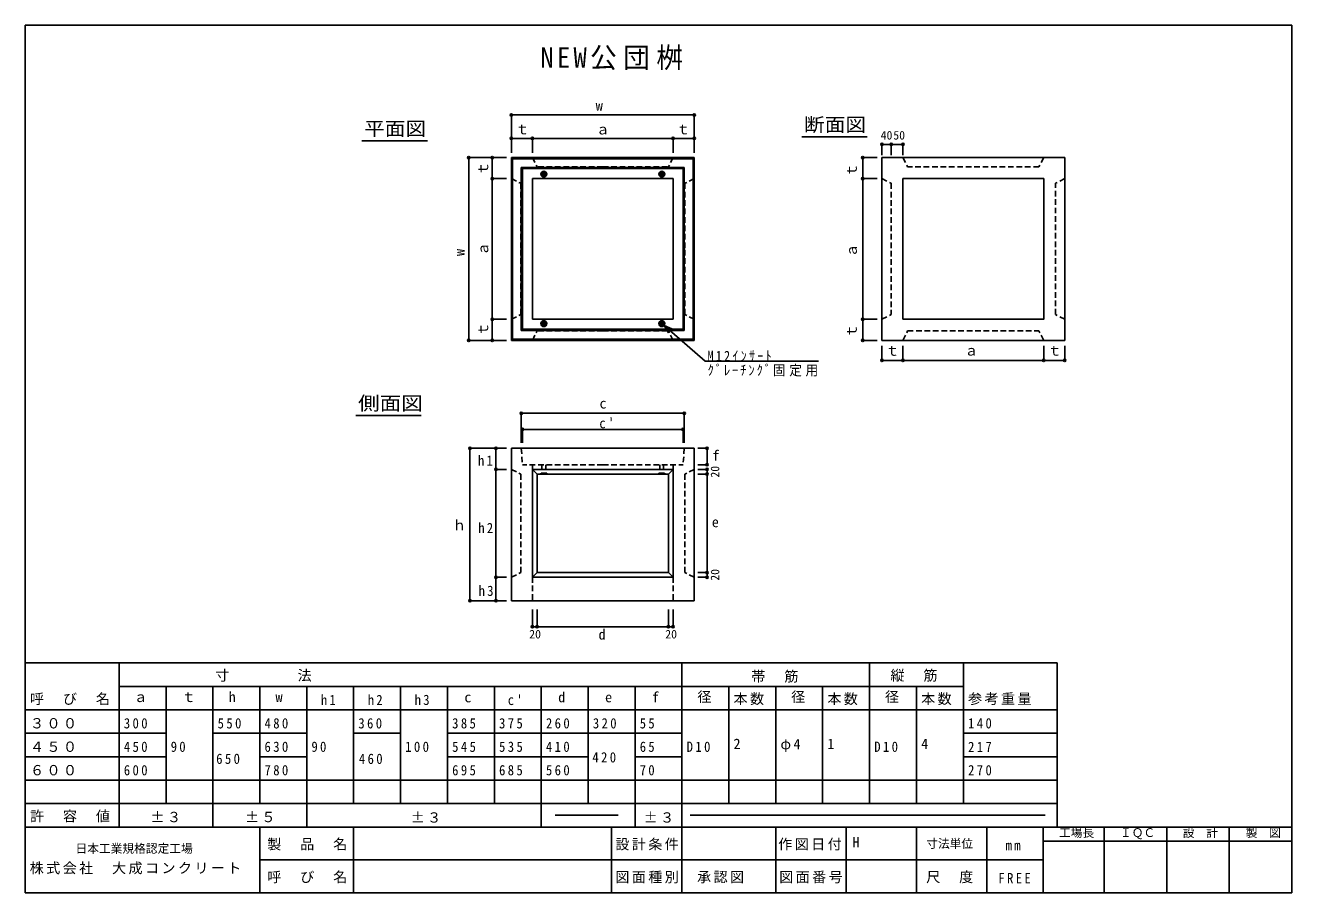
# Model space of a CAD drawing. Units: millimetres at full size, sheet at 1:20. Extents: x -2685 to 2715, y -1915 to 1785.
import ezdxf
from ezdxf.enums import TextEntityAlignment as Align

# ---------------------------------------------------------------- set-up
doc = ezdxf.new("R2010")
doc.units = ezdxf.units.MM
doc.header["$LTSCALE"] = 20
doc.header["$PDMODE"] = 32
doc.header["$PDSIZE"] = 10
doc.linetypes.add('DASHED1', pattern=[1.8, 1.2, -0.6])
for name, color, linetype in [('0-1_躯体', 3, 'Continuous'), ('0-3_建具', 7, 'Continuous'), ('F-0_F-0ﾚｲﾔ', 2, 'Continuous')]:
    doc.layers.add(name, color=color, linetype=linetype)
doc.styles.add('ＭＳ ゴシック', font='')
doc.styles.get('ＭＳ ゴシック').set_extended_font_data('MS Gothic')

msp = doc.modelspace()

# ---------------------------------------------------------------- linework, layer by layer
at = {"layer": '0-1_躯体'}
for p, q in [((-612.88, 1220.82), (-607.88, 1215.82)), ((-222.88, 1220.82), (-612.88, 1220.82)), ((-612.88, 1220.82), (-612.88, 830.82)), ((-222.88, 1215.82), (-607.88, 1215.82)), ((-607.88, 1215.82), (-607.88, 830.82)), ((-222.88, 1220.82), (167.12, 1220.82)), ((-222.88, 1215.82), (162.12, 1215.82)), ((167.12, 1220.82), (162.12, 1215.82)), ((162.12, 1215.82), (162.12, 830.82)), ((167.12, 1220.82), (167.12, 830.82)), ((-570.38, 1178.32), (-565.38, 1173.32)), ((-222.88, 1178.32), (-570.38, 1178.32)), ((-570.38, 1178.32), (-570.38, 830.82)), ((-222.88, 1173.32), (-565.38, 1173.32)), ((-565.38, 1173.32), (-565.38, 830.82)), ((-222.88, 1178.32), (124.62, 1178.32)), ((-222.88, 1173.32), (119.62, 1173.32)), ((124.62, 1178.32), (119.62, 1173.32)), ((119.62, 1173.32), (119.62, 830.82)), ((124.62, 1178.32), (124.62, 830.82)), ((-222.88, 1130.82), (-522.88, 1130.82)), ((-522.88, 1130.82), (-522.88, 830.82)), ((-222.88, 1130.82), (77.12, 1130.82)), ((77.12, 1130.82), (77.12, 830.82)), ((-612.88, 440.82), (-612.88, 830.82)), ((-607.88, 445.82), (-607.88, 830.82)), ((-570.38, 483.32), (-570.38, 830.82)), ((-565.38, 488.32), (-565.38, 830.82)), ((-522.88, 530.82), (-522.88, 830.82)), ((77.12, 530.82), (77.12, 830.82)), ((119.62, 488.32), (119.62, 830.82)), ((124.62, 483.32), (124.62, 830.82)), ((162.12, 445.82), (162.12, 830.82)), ((167.12, 440.82), (167.12, 830.82)), ((-570.38, 483.32), (-565.38, 488.32)), ((-222.88, 488.32), (-565.38, 488.32)), ((-222.88, 530.82), (-522.88, 530.82)), ((-222.88, 530.82), (77.12, 530.82)), ((-222.88, 488.32), (119.62, 488.32)), ((124.62, 483.32), (119.62, 488.32)), ((-612.88, 440.82), (-607.88, 445.82)), ((-222.88, 440.82), (-612.88, 440.82)), ((-222.88, 445.82), (-607.88, 445.82)), ((-222.88, 483.32), (-570.38, 483.32)), ((-222.88, 483.32), (124.62, 483.32)), ((-222.88, 445.82), (162.12, 445.82)), ((-222.88, 440.82), (167.12, 440.82)), ((167.12, 440.82), (162.12, 445.82)), ((-612.88, -19.59), (-612.88, -669.59)), ((-222.88, -19.59), (-612.88, -19.59)), ((-222.88, -19.59), (167.12, -19.59)), ((167.12, -19.59), (167.12, -669.59)), ((-522.88, -109.59), (-502.88, -129.59)), ((-522.88, -109.59), (-522.88, -569.59)), ((-222.88, -109.59), (-522.88, -109.59)), ((-502.88, -129.59), (-502.88, -549.59)), ((-222.88, -129.59), (-502.88, -129.59)), ((-222.88, -109.59), (77.12, -109.59)), ((-222.88, -109.59), (77.12, -109.59)), ((-222.88, -129.59), (57.12, -129.59)), ((-222.88, -129.59), (57.12, -129.59)), ((77.12, -109.59), (57.12, -129.59)), ((57.12, -129.59), (57.12, -549.59)), ((77.12, -109.59), (77.12, -569.59)), ((-502.88, -549.59), (-522.88, -569.59)), ((-222.88, -569.59), (-522.88, -569.59)), ((-222.88, -549.59), (-502.88, -549.59)), ((-222.88, -549.59), (57.12, -549.59)), ((-222.88, -569.59), (77.12, -569.59)), ((57.12, -549.59), (77.12, -569.59)), ((-222.88, -669.59), (-612.88, -669.59)), ((-222.88, -669.59), (167.12, -669.59))]:
    msp.add_line(p, q, dxfattribs=at)
at = {"layer": '0-1_躯体', "linetype": 'DASHED1'}
for p, q in [((-522.88, 1220.82), (-502.88, 1180.82)), ((77.12, 1220.82), (57.12, 1180.82)), ((1057.12, 1220.82), (1077.12, 1180.82)), ((1657.12, 1220.82), (1637.12, 1180.82)), ((-222.88, 1180.82), (-502.88, 1180.82)), ((-486.88, 1149.57), (-461.88, 1149.57)), ((-474.38, 1162.07), (-474.38, 1137.07)), ((-222.88, 1180.82), (57.12, 1180.82)), ((41.12, 1149.57), (16.12, 1149.57)), ((28.62, 1162.07), (28.62, 1137.07)), ((1637.12, 1180.82), (1077.12, 1180.82)), ((-612.88, 1130.82), (-572.88, 1110.82)), ((-572.88, 1110.82), (-572.88, 830.82)), ((167.12, 1130.82), (127.12, 1110.82)), ((127.12, 1110.82), (127.12, 830.82)), ((967.12, 1130.82), (1007.12, 1110.82)), ((1007.12, 1110.82), (1007.12, 550.82)), ((1747.12, 1130.82), (1707.12, 1110.82)), ((1707.12, 550.82), (1707.12, 1110.82)), ((-572.88, 550.82), (-572.88, 830.82)), ((127.12, 550.82), (127.12, 830.82)), ((-612.88, 530.82), (-572.88, 550.82)), ((167.12, 530.82), (127.12, 550.82)), ((967.12, 530.82), (1007.12, 550.82)), ((1747.12, 530.82), (1707.12, 550.82)), ((-486.88, 512.07), (-461.88, 512.07)), ((-474.38, 499.57), (-474.38, 524.57)), ((41.12, 512.07), (16.12, 512.07)), ((28.62, 499.57), (28.62, 524.57)), ((-522.88, 440.82), (-502.88, 480.82)), ((-222.88, 480.82), (-502.88, 480.82)), ((-222.88, 480.82), (57.12, 480.82)), ((77.12, 440.82), (57.12, 480.82)), ((1057.12, 440.82), (1077.12, 480.82)), ((1077.12, 480.82), (1637.12, 480.82)), ((1657.12, 440.82), (1637.12, 480.82)), ((-570.38, -19.59), (-565.38, -89.59)), ((124.62, -19.59), (119.62, -89.59)), ((-222.88, -89.59), (-565.38, -89.59)), ((-522.88, -89.59), (-522.88, -109.59)), ((-482.38, -89.59), (-482.38, -125.59)), ((-466.38, -89.59), (-466.38, -125.59)), ((-222.88, -89.59), (119.62, -89.59)), ((20.62, -89.59), (20.62, -125.59)), ((36.62, -89.59), (36.62, -125.59)), ((77.12, -89.59), (77.12, -109.59)), ((-461.88, -129.59), (-486.88, -129.59)), ((-461.88, -125.59), (-461.88, -129.59)), ((16.12, -125.59), (16.12, -129.59)), ((16.12, -129.59), (41.12, -129.59)), ((-612.88, -569.59), (-572.88, -549.59)), ((-522.88, -569.59), (-522.88, -669.59)), ((77.12, -569.59), (77.12, -669.59)), ((167.12, -569.59), (127.12, -549.59))]:
    msp.add_line(p, q, dxfattribs=at)
at = {"layer": '0-1_躯体'}
for points in [[(967.12, 440.82), (1747.12, 440.82), (1747.12, 1220.82), (967.12, 1220.82)], [(1057.12, 530.82), (1657.12, 530.82), (1657.12, 1130.82), (1057.12, 1130.82)]]:
    msp.add_lwpolyline(points, close=True, dxfattribs=at)
at = {"layer": '0-1_躯体', "linetype": 'DASHED1'}
for points in [[(-612.88, -109.59), (-572.88, -129.59), (-572.88, -549.59)], [(-461.88, -125.59), (-486.88, -125.59), (-486.88, -129.59)], [(16.12, -125.59), (41.12, -125.59), (41.12, -129.59)], [(167.12, -109.59), (127.12, -129.59), (127.12, -549.59)]]:
    msp.add_lwpolyline(points, dxfattribs=at)
at = {"layer": '0-1_躯体'}
for centre, radius in [((-474.38, 1149.57), 12.5), ((-474.38, 1149.57), 8), ((28.62, 1149.57), 12.5), ((28.62, 1149.57), 8), ((-474.38, 512.07), 12.5), ((-474.38, 512.07), 8), ((28.62, 512.07), 12.5), ((28.62, 512.07), 8)]:
    msp.add_circle(centre, radius, dxfattribs=at)
at = {"layer": '0-3_建具'}
for p, q in [((-612.88, 1402.2), (167.12, 1402.2)), ((-612.88, 1302.4), (-522.88, 1302.4)), ((-522.88, 1302.4), (77.12, 1302.4)), ((77.12, 1302.4), (167.12, 1302.4)), ((967.12, 1276.4), (1007.12, 1276.4)), ((1007.12, 1276.4), (1057.12, 1276.4)), ((-794.25, 440.82), (-794.25, 1220.82)), ((-694.45, 1130.82), (-694.45, 1220.82)), ((885.55, 1130.82), (885.55, 1220.82)), ((-694.45, 530.82), (-694.45, 1130.82)), ((885.55, 530.82), (885.55, 1130.82)), ((-694.45, 440.82), (-694.45, 530.82)), ((38.38, 504.27), (214.17, 351.42)), ((38.38, 504.27), (71.42, 489.52)), ((38.38, 504.27), (57.58, 473.6)), ((885.55, 440.82), (885.55, 530.82)), ((214.17, 351.42), (696.83, 351.42)), ((967.12, 355.58), (1747.12, 355.58)), ((-570.38, 130.01), (124.62, 130.01)), ((-565.38, 60.64), (119.62, 60.64)), ((-789.3, -19.59), (-789.3, -669.59)), ((-678.56, -19.59), (-678.56, -109.59)), ((221.96, -19.59), (221.96, -89.59)), ((-678.56, -109.59), (-678.56, -569.59)), ((221.96, -109.59), (221.96, -129.59)), ((221.96, -129.59), (221.96, -549.59)), ((-678.56, -569.59), (-678.56, -669.59)), ((221.96, -549.59), (221.96, -569.59)), ((-522.88, -780.86), (-502.88, -780.86)), ((-502.88, -780.86), (57.12, -780.86)), ((57.12, -780.86), (77.12, -780.86)), ((1714.67, -935.26), (-2685.33, -935.26)), ((-2285.33, -1635.26), (-2285.33, -935.26)), ((114.67, -1635.26), (114.67, -935.26)), ((914.67, -1535.26), (914.67, -935.26)), ((1314.67, -1535.26), (1314.67, -935.26)), ((1714.67, -1635.26), (1714.67, -935.26)), ((1314.67, -1035.26), (-2285.33, -1035.26)), ((-2085.33, -1535.26), (-2085.33, -1035.26)), ((-1885.33, -1635.26), (-1885.33, -1035.26)), ((-1685.33, -1535.26), (-1685.33, -1035.26)), ((-1485.33, -1635.26), (-1485.33, -1035.26)), ((-1285.33, -1535.26), (-1285.33, -1035.26)), ((-1085.33, -1535.26), (-1085.33, -1035.26)), ((-885.33, -1535.26), (-885.33, -1035.26)), ((-685.33, -1535.26), (-685.33, -1035.26)), ((-485.33, -1635.26), (-485.33, -1035.26)), ((-285.33, -1535.26), (-285.33, -1035.26)), ((-85.33, -1635.26), (-85.33, -1035.26)), ((314.67, -1535.26), (314.67, -1035.26)), ((514.67, -1535.26), (514.67, -1035.26)), ((714.67, -1535.26), (714.67, -1035.26)), ((1114.67, -1535.26), (1114.67, -1035.26)), ((1714.67, -1135.26), (-2685.33, -1135.26)), ((-2085.33, -1235.26), (-2685.33, -1235.26)), ((-1485.33, -1235.26), (-1885.33, -1235.26)), ((-1085.33, -1235.26), (-1285.33, -1235.26)), ((114.67, -1235.26), (-885.33, -1235.26)), ((1714.67, -1235.26), (1314.67, -1235.26)), ((-2085.33, -1335.26), (-2685.33, -1335.26)), ((-1485.33, -1335.26), (-1685.33, -1335.26)), ((-285.33, -1335.26), (-885.33, -1335.26)), ((114.67, -1335.26), (-85.33, -1335.26)), ((1714.67, -1335.26), (1314.67, -1335.26)), ((1714.67, -1435.26), (-2685.33, -1435.26)), ((-1885.33, -1535.26), (-2685.33, -1535.26)), ((1714.67, -1535.26), (-2685.33, -1535.26)), ((514.67, -1535.26), (-1685.33, -1535.26)), ((-426.65, -1585.26), (-157.53, -1585.26)), ((149.79, -1585.26), (1662.88, -1585.26))]:
    msp.add_line(p, q, dxfattribs=at)
at = {"layer": '0-3_建具', "color": 4}
for p, q in [((-612.88, 1402.2), (-612.88, 1302.4)), ((167.12, 1402.2), (167.12, 1302.4)), ((-612.88, 1302.4), (-612.88, 1240.98)), ((-522.88, 1302.4), (-522.88, 1240.98)), ((77.12, 1302.4), (77.12, 1240.98)), ((167.12, 1302.4), (167.12, 1240.98)), ((967.12, 1276.4), (967.12, 1230.58)), ((1007.12, 1276.4), (1007.12, 1230.58)), ((1057.12, 1276.4), (1057.12, 1230.58)), ((-794.25, 1220.82), (-694.45, 1220.82)), ((-694.45, 1220.82), (-633.03, 1220.82)), ((885.55, 1220.82), (946.97, 1220.82)), ((-694.45, 1130.82), (-633.03, 1130.82)), ((885.55, 1130.82), (946.97, 1130.82)), ((-694.45, 530.82), (-633.03, 530.82)), ((885.55, 530.82), (946.97, 530.82)), ((-794.25, 440.82), (-694.45, 440.82)), ((-694.45, 440.82), (-633.03, 440.82)), ((885.55, 440.82), (946.97, 440.82)), ((967.12, 355.58), (967.12, 416.91)), ((1057.12, 355.58), (1057.12, 416.91)), ((1657.12, 355.58), (1657.12, 416.91)), ((1747.12, 355.58), (1747.12, 416.91)), ((-570.38, 130.01), (-570.38, 3.76)), ((124.62, 130.01), (124.62, 3.76)), ((-565.38, 60.64), (-565.38, 3.76)), ((119.62, 60.64), (119.62, 3.76)), ((-789.3, -19.59), (-678.56, -19.59)), ((-678.56, -19.59), (-633.08, -19.59)), ((221.96, -19.59), (182.47, -19.59)), ((221.96, -89.59), (182.47, -89.59)), ((-678.56, -109.59), (-633.08, -109.59)), ((221.96, -109.59), (182.47, -109.59)), ((221.96, -129.59), (182.47, -129.59)), ((-678.56, -569.59), (-633.08, -569.59)), ((221.96, -549.59), (182.47, -549.59)), ((221.96, -569.59), (182.47, -569.59)), ((-789.3, -669.59), (-678.56, -669.59)), ((-678.56, -669.59), (-633.08, -669.59)), ((-522.88, -780.86), (-522.88, -707.26)), ((-502.88, -780.86), (-502.88, -707.26)), ((57.12, -780.86), (57.12, -707.26)), ((77.12, -780.86), (77.12, -707.26))]:
    msp.add_line(p, q, dxfattribs=at)
at = {"layer": '0-3_建具', "color": 2}
for p, q in [((625.43, 1308.82), (905.12, 1308.82)), ((-1250.98, 1292.24), (-970.22, 1292.24)), ((-1276.48, 120.26), (-996.8, 120.26))]:
    msp.add_line(p, q, dxfattribs=at)
at = {"layer": '0-3_建具', "color": 4}
for p in [(-612.88, 1402.2), (167.12, 1402.2), (-612.88, 1302.4), (-522.88, 1302.4), (77.12, 1302.4), (167.12, 1302.4), (967.12, 1276.4), (1007.12, 1276.4), (1057.12, 1276.4), (-794.25, 1220.82), (-694.45, 1220.82), (885.55, 1220.82), (-694.45, 1130.82), (885.55, 1130.82), (-694.45, 530.82), (885.55, 530.82), (-794.25, 440.82), (-694.45, 440.82), (885.55, 440.82), (967.12, 355.58), (1057.12, 355.58), (1657.12, 355.58), (1747.12, 355.58), (-570.38, 130.01), (124.62, 130.01), (-565.38, 60.64), (119.62, 60.64), (-789.3, -19.59), (-678.56, -19.59), (221.96, -19.59), (-678.56, -109.59), (221.96, -89.59), (221.96, -109.59), (221.96, -129.59), (-678.56, -569.59), (221.96, -549.59), (221.96, -569.59), (-789.3, -669.59), (-678.56, -669.59), (-522.88, -780.86), (-502.88, -780.86), (57.12, -780.86), (77.12, -780.86)]:
    msp.add_point(p, dxfattribs=at)
at = {"layer": 'F-0_F-0ﾚｲﾔ'}
for p, q in [((-2685.33, 1784.74), (-2685.33, -1915.26)), ((-2685.33, 1784.74), (2714.67, 1784.74)), ((2714.67, 1784.74), (2714.67, -1915.26)), ((-2685.33, -1635.26), (2714.67, -1635.26)), ((-1685.33, -1635.26), (-1685.33, -1915.26)), ((-1285.33, -1635.26), (-1285.33, -1915.26)), ((-185.33, -1635.26), (-185.33, -1915.26)), ((114.67, -1635.26), (114.67, -1915.26)), ((514.67, -1635.26), (514.67, -1915.26)), ((814.67, -1635.26), (814.67, -1915.26)), ((1114.67, -1635.26), (1114.67, -1915.26)), ((1414.67, -1635.26), (1414.67, -1915.26)), ((1654.67, -1635.26), (1654.67, -1915.26)), ((1914.67, -1635.26), (1914.67, -1915.26)), ((2182.67, -1635.26), (2182.67, -1915.26)), ((2448.67, -1635.26), (2448.67, -1915.26)), ((1654.67, -1695.26), (2714.67, -1695.26)), ((-1685.33, -1775.26), (1654.67, -1775.26)), ((-2685.33, -1915.26), (2714.67, -1915.26))]:
    msp.add_line(p, q, dxfattribs=at)

# ---------------------------------------------------------------- texts
at = {"layer": '0-3_建具', "style": 'ＭＳ ゴシック'}
for s, p in [('w', (-252.93, 1406.98)), ('ｔ', (-595.76, 1306.5)), ('ａ', (-252.7, 1306.1)), ('ｔ', (90.01, 1306.5)), ('ｔ', (982.31, 361.99)), ('ａ', (1318.81, 362.54)), ('ｔ', (1673.78, 362.27)), ('c', (-236.79, 136.97)), ('f', (244.36, -85.56)), ('ｈ', (-864.49, -382.91)), ('e', (241.87, -369.26)), ('d', (-241.06, -848.71)), ('ａ', (-2223.74, -1115.26)), ('ｔ', (-2018.44, -1115.26)), ('h', (-1818.43, -1115.26)), ('w', (-1618.44, -1115.26)), ('c', (-813.15, -1116.32)), ('d', (-413.15, -1116.32)), ('e', (-213.15, -1116.32)), ('f', (-13.15, -1116.32)), ('径', (180.32, -1115.26)), ('径', (580.32, -1115.26)), ('径', (980.32, -1115.26)), ('2', (334.67, -1315.26)), ('1', (734.67, -1315.26)), ('4', (1134.67, -1315.26))]:
    msp.add_text(s, height=43.99, dxfattribs=at).set_placement(p, align=Align.BOTTOM_LEFT)
for s, width, p in [('平面図', 1.1, (-1240.23, 1297.47)), ('断面図', 1.1, (635.52, 1314.17)), ('側面図', 1.15, (-1266.39, 125.61))]:
    msp.add_text(s, height=58.65, dxfattribs=dict(at, width=width)).set_placement(p, align=Align.BOTTOM_LEFT)
at = {"layer": '0-3_建具', "color": 4, "style": 'ＭＳ ゴシック'}
for s, p in [('40', (962.12, 1286.4)), ('50', (1016.01, 1286.39)), ('20', (-536.47, -841.9)), ('20', (43.53, -841.9))]:
    msp.add_text(s, height=36.66, dxfattribs=at).set_placement(p, align=Align.BOTTOM_LEFT)
at = {"layer": '0-3_建具', "style": 'ＭＳ ゴシック'}
for s, p in [('ｔ', (-698.55, 1143.71)), ('ｔ', (873.31, 1136.77)), ('w', (-799.03, 800.77)), ('ａ', (-698.15, 801)), ('ａ', (873.71, 794.07)), ('ｔ', (-698.55, 457.94)), ('ｔ', (873.31, 451.01))]:
    msp.add_text(s, height=43.99, rotation=90, dxfattribs=at).set_placement(p, align=Align.BOTTOM_LEFT)
at = {"layer": '0-3_建具', "color": 4, "style": 'ＭＳ ゴシック'}
for p in [(284.8, -144.47), (284.8, -584.47)]:
    msp.add_text('20', height=36.66, rotation=90, dxfattribs=at).set_placement(p, align=Align.BOTTOM_LEFT)
at = {"layer": '0-3_建具', "color": 3, "insert": (-488.97, 1593.28), "char_height": 87.98, "attachment_point": 7, "style": 'ＭＳ ゴシック'}
msp.add_mtext('\\T1.24;\\W0.95;NEW公団桝', dxfattribs=at)
at = {"layer": '0-3_建具', "char_height": 43.99, "attachment_point": 7, "style": 'ＭＳ ゴシック'}
for s, insert in [('\\T1.39;\\W0.85;M12ｲﾝｻｰﾄ', (223.86, 350.03)), ('\\T1.29;\\W0.9;ｸﾞﾚｰﾁﾝｸﾞ固定用', (223.79, 286.53)), ("\\T1.36;\\W0.9;c'", (-237.54, 64.99)), ('\\T1.36;\\W0.9;h1', (-755.43, -93.92)), ('\\T1.36;\\W0.9;h2', (-753.97, -381.5)), ('\\T1.36;\\W0.9;h3', (-752.51, -650.1)), ('\\T1.17;寸\u3000\u3000\u3000\u3000法', (-1875.59, -1015.26)), ('\\T1.17;帯\u3000筋', (410.73, -1019.41)), ('\\T1.17;縦\u3000筋', (1003.9, -1015.26)), ('\\T1.17;呼\u3000び\u3000名', (-2665.33, -1115.26)), ('\\T1.36;\\W0.9;h1', (-1425.22, -1115.26)), ('\\T1.36;\\W0.9;h2', (-1225.22, -1115.26)), ('\\T1.36;\\W0.9;h3', (-1025.22, -1115.26)), ("\\T1.36;\\W0.9;c'", (-628.21, -1115.51)), ('\\T1.17;本数', (334.67, -1115.26)), ('\\T1.17;本数', (734.67, -1115.26)), ('\\T1.17;本数', (1134.67, -1115.26)), ('\\T1.17;参考重量', (1334.67, -1115.26)), ('\\T1.17;３００', (-2665.33, -1215.26)), ('\\T1.38;\\W0.9;300', (-2265.33, -1215.26)), ('\\T1.38;\\W0.9;550', (-1865.33, -1215.26)), ('\\T1.38;\\W0.9;480', (-1665.33, -1215.26)), ('\\T1.38;\\W0.9;360', (-1265.33, -1215.26)), ('\\T1.38;\\W0.9;385', (-865.33, -1215.26)), ('\\T1.38;\\W0.9;375', (-665.33, -1215.26)), ('\\T1.38;\\W0.9;260', (-465.33, -1215.26)), ('\\T1.38;\\W0.9;320', (-265.33, -1215.26)), ('\\T1.36;\\W0.9;55', (-65.33, -1215.26)), ('\\T1.38;\\W0.9;140', (1334.67, -1215.26)), ('\\T1.17;４５０', (-2665.33, -1315.26)), ('\\T1.38;\\W0.9;450', (-2265.33, -1315.26)), ('\\T1.36;\\W0.9;90', (-2065.33, -1315.26)), ('\\T1.38;\\W0.9;630', (-1665.33, -1315.26)), ('\\T1.36;\\W0.9;90', (-1465.33, -1315.26)), ('\\T1.38;\\W0.9;100', (-1065.33, -1315.26)), ('\\T1.38;\\W0.9;545', (-865.33, -1315.26)), ('\\T1.38;\\W0.9;535', (-665.33, -1315.26)), ('\\T1.38;\\W0.9;410', (-465.33, -1315.26)), ('\\T1.36;\\W0.9;65', (-65.33, -1315.26)), ('\\T1.38;\\W0.9;D10', (134.67, -1315.26)), ('\\T1.22;φ4', (534.67, -1315.26)), ('\\T1.38;\\W0.9;D10', (934.67, -1315.26)), ('\\T1.38;\\W0.9;217', (1334.67, -1315.26)), ('\\T1.38;\\W0.9;650', (-1871.35, -1366.55)), ('\\T1.38;\\W0.9;460', (-1262.98, -1366.66)), ('\\T1.38;\\W0.9;420', (-267.47, -1360.5)), ('\\T1.17;６００', (-2665.33, -1415.26)), ('\\T1.38;\\W0.9;600', (-2265.33, -1415.26)), ('\\T1.38;\\W0.9;780', (-1665.33, -1415.26)), ('\\T1.38;\\W0.9;695', (-865.33, -1415.26)), ('\\T1.38;\\W0.9;685', (-665.33, -1415.26)), ('\\T1.38;\\W0.9;560', (-465.33, -1415.26)), ('\\T1.36;\\W0.9;70', (-65.33, -1415.26)), ('\\T1.38;\\W0.9;270', (1334.67, -1415.26)), ('\\T1.17;許\u3000容\u3000値', (-2665.33, -1615.26)), ('\\T1.17;±３', (-2151.27, -1615.26)), ('\\T1.17;±５', (-1748.57, -1615.19)), ('\\T1.17;±３', (-1042.01, -1617.16)), ('\\T1.17;±３', (-48.6, -1617.16))]:
    msp.add_mtext(s, dxfattribs=dict(at, insert=insert))
at = {"layer": 'F-0_F-0ﾚｲﾔ', "color": 4, "style": 'ＭＳ ゴシック'}
for s, p in [('工場長', (1722.56, -1688.78)), ('ＩＱＣ', (1982.56, -1688.78)), ('設\u3000計', (2250.56, -1688.78)), ('製\u3000図', (2518.56, -1688.78)), ('日本工業規格認定工場', (-2471.55, -1756.48)), ('寸法単位', (1156.42, -1735.26))]:
    msp.add_text(s, height=36.66, dxfattribs=at).set_placement(p, align=Align.BOTTOM_LEFT)
at = {"layer": 'F-0_F-0ﾚｲﾔ', "color": 7, "style": 'ＭＳ ゴシック'}
msp.add_text('H', height=43.99, dxfattribs=at).set_placement((842.26, -1735.26), align=Align.BOTTOM_LEFT)
at = {"layer": 'F-0_F-0ﾚｲﾔ', "color": 7, "char_height": 43.99, "attachment_point": 7, "style": 'ＭＳ ゴシック'}
for s, insert in [('\\T1.17;製\u3000品\u3000名', (-1653.66, -1735.26)), ('\\T1.17;設計条件', (-169.43, -1735.26)), ('\\T1.17;作図日付', (525.38, -1735.26)), ('\\T1.36;\\W0.9;mm', (1494.98, -1735.26)), ('\\T1.17;株式会社\u3000大成コンクリート', (-2666.56, -1837.3)), ('\\T1.17;呼\u3000び\u3000名', (-1653.66, -1875.26)), ('\\T1.17;図面種別', (-169.43, -1875.26)), ('\\T1.17;承認図', (179.05, -1875.26)), ('\\T1.17;図面番号', (529.43, -1875.26)), ('\\T1.17;尺\u3000度', (1156.42, -1875.26)), ('\\T1.38;\\W0.9;FREE', (1463.87, -1875.26))]:
    msp.add_mtext(s, dxfattribs=dict(at, insert=insert))

doc.saveas('drawing.dxf')
